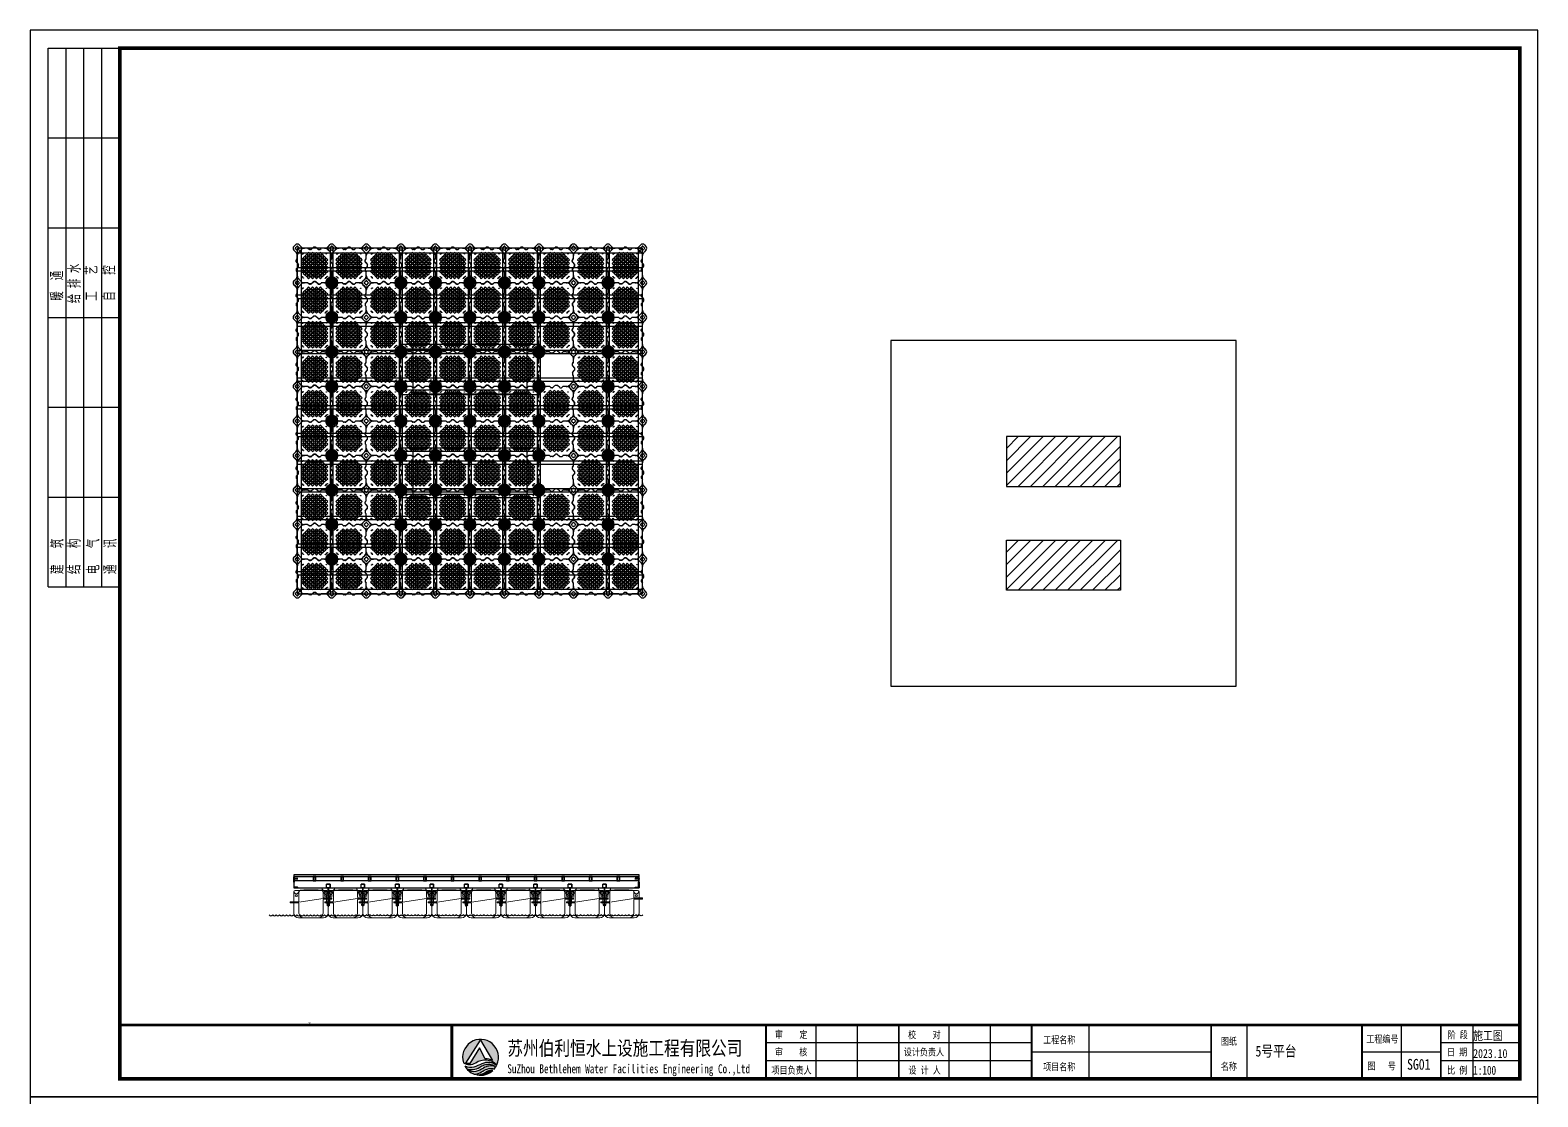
# Model space of a CAD drawing. Extents: x 144679 to 166511, y 91215 to 137530.
# Drawn here: x 144679 to 166511, y 122091 to 137530 of the extents above; entities that cross this region are included whole.
import ezdxf

# ---------------------------------------------------------------- set-up
doc = ezdxf.new("R2010")
doc.units = 0
doc.header["$LTSCALE"] = 1000
doc.header["$MEASUREMENT"] = 0
for name, color, linetype in [('W-FLOAT_BOWL浮筒', 253, 'Continuous'), ('W-STEEL_FRAME钢架', 3, 'Continuous'), ('W-WOOD_FLOOR木地板', 30, 'Continuous'), ('W-WOOD_STUD木龙骨', 25, 'Continuous'), ('变形缝', 4, 'Continuous'), ('塑木板', 32, 'Continuous'), ('短销钉', 253, 'Continuous'), ('螺栓', 146, 'Continuous'), ('龙骨', 10, 'Continuous')]:
    doc.layers.add(name, color=color, linetype=linetype)
doc.layers.add('伯利恒浮筒', color=5, linetype='Continuous', lineweight=5)
doc.styles.add('-宋体', font='', dxfattribs={"width": 0.8})
doc.styles.add('_TCH_DIM', font='SIMPLEX', dxfattribs={"bigfont": 'GBCBIG'})
doc.styles.get("Standard").update_dxf_attribs({"font": 'gbenor.shx', "bigfont": 'gbcbig.shx'})
doc.styles.add('图框', font='')
doc.styles.add('黑体', font='simhei.ttf', dxfattribs={"width": 0.8})
doc.styles.get('-宋体').set_extended_font_data('SimSun')
doc.styles.get('图框').set_extended_font_data('SimSun')

# ---------------------------------------------------------------- blocks, each defined once
blk = doc.blocks.new('*U61')
at = {"layer": 'W-STEEL_FRAME钢架', "color": 1}
blk.add_lwpolyline([(-2498, -22), (2502, -22), (2502, 22), (-2498, 22)], close=True, dxfattribs=at)
blk = doc.blocks.new('*U62')
at = {"color": 0, "linetype": 'ByBlock', "lineweight": -2, "transparency": 16777216}
for p in [(0, 0), (0, -400), (0, -800), (0, -1200), (0, -1600), (0, -2000), (0, -2400), (0, -2800), (0, -3200), (0, -3600), (0, -4000), (0, -4400)]:
    blk.add_blockref('*U61', p, dxfattribs=at)
blk = doc.blocks.new('blhft')
at = {"ltscale": 0.5}
for p, q in [((-302, 230), (-302, 220)), ((302, 284), (302, 274))]:
    blk.add_line(p, q, dxfattribs=at)
for p, q in [((-302, 226), (-174, 226)), ((-298, 234), (-184, 234)), ((-250, 234), (-250, 375)), ((-230, 395), (230, 395)), ((-208, 397), (208, 397)), ((-208, 397), (-208, 395)), ((-174, 244), (-174, 375)), ((174, 280), (-174, 226)), ((174, 298), (174, 375)), ((174, 280), (302, 280)), ((174, 260), (174, 70)), ((184, 288), (298, 288)), ((184, 270), (298, 270)), ((208, 397), (208, 395)), ((250, 375), (250, 288)), ((250, 270), (250, 70)), ((-298, 216), (-184, 216)), ((-250, 70), (-250, 216)), ((-180, 0), (180, 0)), ((-174, 206), (-174, 70))]:
    blk.add_line(p, q)
for centre, start, end in [((-298, 230), 90, 180), ((298, 284), 0, 90)]:
    blk.add_arc(centre, 4, start, end, dxfattribs=at)
for centre, radius, start, end in [((-298, 220), 4, 180, 270), ((-230, 375), 20, 90, 180), ((0, -1768), 2175, 84.5043, 95.4957), ((-184, 244), 10, 270, 0), ((-154, 375), 20, 90, 180), ((154, 375), 20, 0, 90), ((184, 298), 10, 180, 270), ((184, 260), 10, 90, 180), ((230, 375), 20, 0, 90), ((298, 274), 4, 270, 0), ((-180, 70), 70, 180, 270), ((-184, 206), 10, 0, 90), ((-104, 70), 70, 180, 270), ((104, 70), 70, 270, 0), ((180, 70), 70, 270, 0)]:
    blk.add_arc(centre, radius, start, end)
at = {"extrusion": (0, 0, -1)}
blk.add_ellipse((-212, 375), major_axis=(-30.4, 0), ratio=0.921809, start_param=3.141593, end_param=6.283185, dxfattribs=at)
blk.add_ellipse((-212, 320), major_axis=(-16, 0), ratio=0.75)
blk.add_ellipse((212, 375), major_axis=(30.4, 0.1), ratio=0.921809, start_param=3.141593, end_param=6.283185)
blk.add_ellipse((212, 320), major_axis=(16, 0), ratio=0.75, dxfattribs=at)
blk = doc.blocks.new('dxd')
at = {"lineweight": 13}
for p, q in [((-86, 227), (-56, 200)), ((-79, 244), (79, 244)), ((-78, 244), (-78, 246)), ((-78, 246), (78, 246)), ((86, 227), (56, 200)), ((78, 244), (78, 246)), ((-52, 180), (-52, 193)), ((-49, 153), (-28, 136)), ((-43, 197), (42, 197)), ((-29, 39), (-29, 45)), ((-26, 48), (-24, 48)), ((-24, 30), (-24, 128)), ((-24, 30), (24, 30)), ((-24, 30), (-18, 2)), ((-19, 133), (19, 133)), ((-16, 0), (16, 0)), ((-6, 39), (-6, 44)), ((6, 39), (6, 44)), ((24, 30), (18, 2)), ((24, 30), (24, 128)), ((26, 48), (24, 48)), ((49, 153), (28, 136)), ((29, 39), (29, 45)), ((52, 180), (52, 193))]:
    blk.add_line(p, q, dxfattribs=at)
at = {"lineweight": 13, "ltscale": 0.1}
for p, q in [((-18, 2), (-18, 0)), ((-18, 0), (-16, 0)), ((16, 0), (18, 0)), ((18, 2), (18, 0))]:
    blk.add_line(p, q, dxfattribs=at)
at = {"lineweight": 13}
for centre, radius, start, end in [((-79, 234), 10, 90, 228.0009), ((0, -1254), 1503, 87.0435, 92.9565), ((79, 234), 10, 311.9991, 90), ((-44, 170), 13.5, 126.5657, 231), ((-62, 193), 10, 0, 48.0009), ((-35, 154), 31.4, 56.4166, 122.8531), ((-43, 161), 10, 184.1479, 231), ((-34, 186), 31.4, 236.1381, 303.5569), ((-26, 45), 3, 90, 180), ((-34, 128), 10, 0, 51), ((-16, 2), 2.5, 191.3099, 270), ((-25, 170), 13.5, 308.3696, 51.9011), ((-3, 44), 3, 115.3769, 180), ((0, 38), 10, 64.6231, 115.3769), ((3, 44), 3, 0, 64.6231), ((25, 170), 13.5, 128.0989, 231.6304), ((16, 2), 2.5, 270, 348.6901), ((35, 155), 31.3, 57.1287, 123.6019), ((34, 186), 31.4, 236.4385, 303.8665), ((34, 128), 10, 129, 180), ((26, 45), 3, 0, 90), ((42, 161), 10, 309, 355.8521), ((62, 193), 10, 131.9991, 180), ((44, 170), 13.5, 309, 53.4343)]:
    blk.add_arc(centre, radius, start, end, dxfattribs=at)
for centre, major_axis, start_param, end_param in [((-23, 39), (0, -9), 4.712389, 6.115737), ((0, 39), (0, 9), 1.570796, 4.712389)]:
    blk.add_ellipse(centre, major_axis=major_axis, ratio=0.666667, start_param=start_param, end_param=end_param, dxfattribs=at)
at = {"lineweight": 13, "extrusion": (0, 0, -1)}
blk.add_ellipse((23, 39), major_axis=(0, -9), ratio=0.666667, start_param=4.712389, end_param=6.115737, dxfattribs=at)
blk = doc.blocks.new('短销固定件正视面')
at = {"layer": '塑木板', "color": 156}
blk.add_lwpolyline([(2149439, 351499), (2149442, 351499), (2149489, 351499), (2149489, 351452), (2149489, 351449), (2149439, 351449)], close=True, dxfattribs=at)
at = {"layer": '塑木板', "color": 5}
blk.add_lwpolyline([(2149489, 351449), (2149489, 351499), (2149439, 351499)], dxfattribs=at)
at = {"layer": '螺栓', "color": 156}
blk.add_lwpolyline([(2149458, 351449), (2149458, 351182), (2149470, 351182), (2149470, 351449)], dxfattribs=at)
for points in [[(2149454, 351197), (2149475, 351197), (2149475, 351187), (2149454, 351187)], [(2149455, 351199), (2149473, 351199), (2149473, 351197), (2149455, 351197)], [(2149459, 351197), (2149470, 351197), (2149470, 351187), (2149459, 351187)]]:
    blk.add_lwpolyline(points, close=True, dxfattribs=at)
blk = doc.blocks.new('*U7')
at = {"color": 5}
for p, q in [((-2, -53), (-2, -1)), ((-2, -1), (2, -1)), ((2, -13), (-2, -14)), ((2, -13), (-2, -14)), ((2, -15), (-2, -16)), ((2, -15), (-2, -16)), ((2, -17), (-2, -18)), ((2, -17), (-2, -18)), ((2, -19), (-2, -20)), ((2, -19), (-2, -20)), ((2, -19), (-2, -20)), ((2, -19), (-2, -20)), ((2, -21), (-2, -22)), ((2, -21), (-2, -22)), ((2, -21), (-2, -22)), ((2, -21), (-2, -22)), ((2, -23), (-2, -24)), ((2, -23), (-2, -24)), ((2, -25), (-2, -26)), ((2, -25), (-2, -26)), ((2, -27), (-2, -28)), ((2, -27), (-2, -28)), ((2, -29), (-2, -30)), ((2, -29), (-2, -30)), ((2, -29), (-2, -30)), ((2, -29), (-2, -30)), ((2, -31), (-2, -32)), ((2, -31), (-2, -32)), ((2, -31), (-2, -32)), ((2, -31), (-2, -32)), ((2, -33), (-2, -34)), ((2, -33), (-2, -34)), ((2, -35), (-2, -36)), ((2, -35), (-2, -36)), ((2, -37), (-2, -38)), ((2, -37), (-2, -38)), ((2, -39), (-2, -40)), ((2, -39), (-2, -40)), ((2, -39), (-2, -40)), ((2, -39), (-2, -40)), ((2, -41), (-2, -42)), ((2, -41), (-2, -42)), ((2, -41), (-2, -42)), ((2, -41), (-2, -42)), ((2, -43), (-2, -44)), ((2, -43), (-2, -44)), ((2, -46), (-2, -47)), ((2, -46), (-2, -47)), ((2, -48), (-2, -49)), ((2, -48), (-2, -49)), ((2, -48), (-2, -49)), ((2, -48), (-2, -49)), ((2, -50), (-2, -51)), ((2, -50), (-2, -51)), ((2, -50), (-2, -51)), ((2, -50), (-2, -51)), ((2, -52), (-2, -53)), ((2, -52), (-2, -53)), ((2, -52), (-2, -53)), ((0, -60), (-2, -53)), ((2, -54), (-2, -55)), ((2, -57), (-1, -57)), ((1, -59), (-1, -59)), ((2, -53), (0, -60)), ((2, -1), (2, -53))]:
    blk.add_line(p, q, dxfattribs=at)
blk.add_lwpolyline([(-3, 0), (-2, -1), (2, -1), (3, 0)], close=True, dxfattribs=at)
blk = doc.blocks.new('A$C0837b8cf')
at = {"layer": 'W-STEEL_FRAME钢架'}
for points in [[(0, 60), (0, 140), (58, 140), (58, 137, -0.414214), (54, 133), (13, 130, 0.387359), (7, 122), (7, 60)], [(0, 60), (0, -20), (58, -20), (58, -17, 0.414214), (54, -13), (13, -10, -0.355029), (7, -2), (7, 60)]]:
    blk.add_lwpolyline(points, format="xyb", dxfattribs=at)
blk = doc.blocks.new('*U63')
at = {"layer": '龙骨'}
for points in [[(-25, -30), (15, -30), (15, 30), (-25, 30)], [(-20, -25), (10, -25), (10, 25), (-20, 25)]]:
    blk.add_lwpolyline(points, close=True, dxfattribs=at)
blk = doc.blocks.new('*U64')
at = {"layer": '变形缝', "color": 0, "linetype": 'ByBlock', "lineweight": -2, "transparency": 16777216}
for p in [(0, 0), (400, 0), (800, 0), (1200, 0), (1600, 0), (2000, 0), (2400, 0), (2800, 0), (3200, 0), (3600, 0), (4000, 0), (4400, 0)]:
    blk.add_blockref('*U63', p, dxfattribs=at)
blk = doc.blocks.new('dsm2')
at = {"color": 251, "lineweight": 5}
for p, q in [((-77, 0), (0, 77)), ((-76, -13), (13, 76)), ((-58, -51), (51, 58)), ((-51, -58), (58, 51)), ((-13, -76), (76, 13)), ((0, -77), (77, 0))]:
    blk.add_line(p, q, dxfattribs=at)
for centre, radius in [((0, 0), 89), ((-72, 14), 2.5), ((-65, 21), 2.5), ((-64, 32), 2.5), ((-59, 27), 2.5), ((-58, 39), 2.5), ((-56, -1), 2.5), ((-53, 34), 2.5), ((-51, 45), 2.5), ((-50, 5), 2.5), ((-46, 40), 2.5), ((-45, 51), 2.5), ((-45, 0), 2.5), ((-43, 12), 2.5), ((-40, 46), 2.5), ((-39, 58), 2.5), ((-39, 7), 2.5), ((-37, 18), 2.5), ((-34, 53), 2.5), ((-32, 64), 2.5), ((-32, 13), 2.5), ((-31, 24), 2.5), ((-27, 59), 2.5), ((-26, 19), 2.5), ((-24, 31), 2.5), ((-22, 3), 2.5), ((-21, 65), 2.5), ((-19, 26), 2.5), ((-18, 37), 2.5), ((-17, -2), 2.5), ((-16, 10), 2.5), ((-14, 72), 2.5), ((-13, 32), 2.5), ((-12, 43), 2.5), ((-11, 5), 2.5), ((-10, 16), 2.5), ((-7, 39), 2.5), ((-5, 11), 2.5), ((0, 45), 6), ((-3, 22), 2.5), ((1, 56), 2.5), ((2, 17), 2.5), ((3, 29), 2.5), ((6, 51), 2.5), ((7, 63), 2.5), ((8, 24), 2.5), ((10, 35), 2.5), ((12, 58), 2.5), ((14, 69), 2.5), ((14, 30), 2.5), ((16, 41), 2.5), ((17, 2), 2.5), ((19, 64), 2.5), ((21, 36), 2.5), ((22, 48), 2.5), ((24, 8), 2.5), ((27, 43), 2.5), ((29, 54), 2.5), ((29, 3), 2.5), ((30, 14), 2.5), ((34, 49), 2.5), ((35, 60), 2.5), ((35, 10), 2.5), ((36, 21), 2.5), ((40, 56), 2.5), ((41, 16), 2.5), ((43, 27), 2.5), ((45, 0), 2.5), ((48, 22), 2.5), ((49, 34), 2.5), ((51, 6), 2.5), ((54, 29), 2.5), ((56, 40), 2.5), ((56, 1), 2.5), ((58, 12), 2.5), ((60, 35), 2.5), ((63, 7), 2.5), ((64, 19), 2.5), ((69, 14), 2.5), ((-69, -14), 2.5), ((-64, -19), 2.5), ((-63, -7), 2.5), ((-60, -35), 2.5), ((-58, -12), 2.5), ((-56, -40), 2.5), ((-54, -29), 2.5), ((-51, -6), 2.5), ((-49, -34), 2.5), ((-48, -22), 2.5), ((-43, -27), 2.5), ((-41, -16), 2.5), ((-40, -56), 2.5), ((-36, -21), 2.5), ((-35, -10), 2.5), ((-35, -60), 2.5), ((-34, -49), 2.5), ((-30, -14), 2.5), ((-29, -3), 2.5), ((-29, -54), 2.5), ((-27, -43), 2.5), ((-24, -8), 2.5), ((-22, -48), 2.5), ((-21, -36), 2.5), ((-19, -64), 2.5), ((-16, -41), 2.5), ((-14, -30), 2.5), ((-14, -69), 2.5), ((-12, -58), 2.5), ((-10, -35), 2.5), ((-8, -24), 2.5), ((-7, -63), 2.5), ((-6, -51), 2.5), ((-3, -29), 2.5), ((0, -45), 6), ((-2, -17), 2.5), ((-1, -56), 2.5), ((3, -22), 2.5), ((5, -11), 2.5), ((7, -39), 2.5), ((10, -16), 2.5), ((11, -5), 2.5), ((12, -43), 2.5), ((13, -32), 2.5), ((14, -72), 2.5), ((16, -10), 2.5), ((18, -37), 2.5), ((19, -26), 2.5), ((21, -65), 2.5), ((22, -3), 2.5), ((24, -31), 2.5), ((26, -19), 2.5), ((27, -59), 2.5), ((31, -24), 2.5), ((32, -13), 2.5), ((32, -64), 2.5), ((34, -53), 2.5), ((37, -18), 2.5), ((39, -7), 2.5), ((39, -58), 2.5), ((40, -46), 2.5), ((43, -12), 2.5), ((45, -51), 2.5), ((46, -40), 2.5), ((50, -5), 2.5), ((51, -45), 2.5), ((53, -34), 2.5), ((58, -39), 2.5), ((59, -27), 2.5), ((64, -32), 2.5), ((65, -21), 2.5), ((72, -14), 2.5)]:
    blk.add_circle(centre, radius, dxfattribs=at)
for centre, radius, start, end in [((0, 0), 77.5, 90.2087, 179.7913), ((-5, 50), 2.5, 9.9886, 265.1119), ((0, 0), 77.5, 48.6991, 80.4959), ((0, 0), 77.5, 9.5041, 41.3009), ((0, 0), 77.5, 189.5041, 221.3009), ((0, 0), 77.5, 228.6991, 260.4959), ((0, 0), 77.5, 270.2087, 359.7913), ((5, -50), 2.5, 189.9886, 85.1119)]:
    blk.add_arc(centre, radius, start, end, dxfattribs=at)
blk = doc.blocks.new('ds')
at = {"color": 6}
blk.add_lwpolyline([(-6, -4), (0, -8), (6, -4), (6, 4), (0, 8), (-6, 4)], close=True, dxfattribs=at)
at = {"color": 5, "lineweight": -3}
blk.add_circle((0, 0), 9, dxfattribs=at)
at = {"lineweight": -3}
blk.add_circle((0, 0), 4, dxfattribs=at)
at = {"color": 251, "lineweight": 5, "rotation": 90}
blk.add_blockref('dsm2', (0, 0), dxfattribs=at)
blk = doc.blocks.new('*U91')
at = {"layer": '短销钉'}
blk.add_blockref('ds', (0, 0), dxfattribs=at)
blk = doc.blocks.new('*U92')
at = {"color": 0, "linetype": 'ByBlock', "lineweight": -2, "transparency": 16777216}
for p in [(0, 0), (1000, 0), (2000, 0), (3000, 0), (4000, 0), (0, -500), (1000, -500), (2000, -500), (3000, -500), (4000, -500), (0, -1000), (1000, -1000), (2000, -1000), (3000, -1000), (4000, -1000), (0, -1500), (1000, -1500), (2000, -1500), (3000, -1500), (4000, -1500), (0, -2000), (1000, -2000), (2000, -2000), (3000, -2000), (4000, -2000), (0, -2500), (1000, -2500), (2000, -2500), (3000, -2500), (4000, -2500), (0, -3000), (1000, -3000), (2000, -3000), (3000, -3000), (4000, -3000), (0, -3500), (1000, -3500), (2000, -3500), (3000, -3500), (4000, -3500), (0, -4000), (1000, -4000), (2000, -4000), (3000, -4000), (4000, -4000)]:
    blk.add_blockref('*U91', p, dxfattribs=at)
blk = doc.blocks.new('旗华浮筒')
at = {"layer": 'W-FLOAT_BOWL浮筒'}
for p, q in [((-549, 527), (-527, 549)), ((-549, 473), (-521, 445)), ((-479, 445), (-445, 479)), ((-473, 549), (-445, 521)), ((-395, 500), (-351, 500)), ((-333, 513), (-345, 503)), ((-304, 516), (-326, 516)), ((-297, 513), (-264, 484)), ((-258, 481), (-242, 481)), ((-203, 513), (-236, 484)), ((-196, 516), (-174, 516)), ((-167, 513), (-155, 503)), ((-149, 500), (-105, 500)), ((-27, 549), (-55, 521)), ((-21, 445), (-55, 479)), ((49, 473), (21, 445)), ((27, 549), (49, 527)), ((-516, 304), (-516, 326)), ((-513, 333), (-503, 345)), ((-513, 297), (-484, 264)), ((-513, 203), (-484, 236)), ((-500, 351), (-500, 395)), ((-481, 242), (-481, 258)), ((-19, 307), (-19, 323)), ((-16, 329), (-3, 345)), ((-16, 301), (13, 268)), ((-16, 199), (13, 232)), ((0, 351), (0, 395)), ((16, 239), (16, 261)), ((-549, 27), (-521, 55)), ((-516, 196), (-516, 174)), ((-513, 167), (-503, 155)), ((-500, 105), (-500, 149)), ((-445, 21), (-479, 55)), ((-395, 0), (-351, 0)), ((-329, 16), (-345, 3)), ((-307, 19), (-323, 19)), ((-301, 16), (-268, -13)), ((-199, 16), (-232, -13)), ((-193, 19), (-177, 19)), ((-171, 16), (-155, 3)), ((-149, 0), (-105, 0)), ((-55, 21), (-21, 55)), ((-19, 193), (-19, 177)), ((-16, 171), (-3, 155)), ((0, 105), (0, 149)), ((49, 27), (21, 55)), ((-527, -49), (-549, -27)), ((-473, -49), (-445, -21)), ((-261, -16), (-239, -16)), ((-27, -49), (-55, -21)), ((49, -27), (27, -49))]:
    blk.add_line(p, q, dxfattribs=at)
for points in [[(-335, 398), (-314, 420), (-335, 441), (-356, 420)], [(-278, 398), (-257, 420), (-278, 441), (-299, 420)], [(-222, 398), (-201, 420), (-222, 441), (-243, 420)], [(-165, 398), (-144, 420), (-165, 441), (-186, 420)], [(-420, 314), (-398, 335), (-420, 356), (-441, 335)], [(-420, 257), (-398, 278), (-420, 299), (-441, 278)], [(-420, 201), (-398, 222), (-420, 243), (-441, 222)], [(-391, 342), (-370, 363), (-391, 384), (-413, 363)], [(-391, 285), (-370, 307), (-391, 328), (-413, 307)], [(-391, 229), (-370, 250), (-391, 271), (-413, 250)], [(-363, 370), (-342, 391), (-363, 413), (-384, 391)], [(-363, 314), (-342, 335), (-363, 356), (-384, 335)], [(-363, 257), (-342, 278), (-363, 299), (-384, 278)], [(-363, 201), (-342, 222), (-363, 243), (-384, 222)], [(-335, 342), (-314, 363), (-335, 384), (-356, 363)], [(-335, 285), (-314, 307), (-335, 328), (-356, 307)], [(-335, 229), (-314, 250), (-335, 271), (-356, 250)], [(-307, 370), (-285, 391), (-307, 413), (-328, 391)], [(-307, 314), (-285, 335), (-307, 356), (-328, 335)], [(-307, 257), (-285, 278), (-307, 299), (-328, 278)], [(-307, 201), (-285, 222), (-307, 243), (-328, 222)], [(-278, 342), (-257, 363), (-278, 384), (-299, 363)], [(-278, 285), (-257, 307), (-278, 328), (-299, 307)], [(-278, 229), (-257, 250), (-278, 271), (-299, 250)], [(-250, 370), (-229, 391), (-250, 413), (-271, 391)], [(-250, 314), (-229, 335), (-250, 356), (-271, 335)], [(-250, 257), (-229, 278), (-250, 299), (-271, 278)], [(-250, 201), (-229, 222), (-250, 243), (-271, 222)], [(-222, 342), (-201, 363), (-222, 384), (-243, 363)], [(-222, 285), (-201, 307), (-222, 328), (-243, 307)], [(-222, 229), (-201, 250), (-222, 271), (-243, 250)], [(-193, 370), (-172, 391), (-193, 413), (-215, 391)], [(-193, 314), (-172, 335), (-193, 356), (-215, 335)], [(-193, 257), (-172, 278), (-193, 299), (-215, 278)], [(-193, 201), (-172, 222), (-193, 243), (-215, 222)], [(-165, 342), (-144, 363), (-165, 384), (-186, 363)], [(-165, 285), (-144, 307), (-165, 328), (-186, 307)], [(-165, 229), (-144, 250), (-165, 271), (-186, 250)], [(-137, 370), (-116, 391), (-137, 413), (-158, 391)], [(-137, 314), (-116, 335), (-137, 356), (-158, 335)], [(-137, 257), (-116, 278), (-137, 299), (-158, 278)], [(-137, 201), (-116, 222), (-137, 243), (-158, 222)], [(-109, 342), (-87, 363), (-109, 384), (-130, 363)], [(-109, 285), (-87, 307), (-109, 328), (-130, 307)], [(-109, 229), (-87, 250), (-109, 271), (-130, 250)], [(-80, 314), (-59, 335), (-80, 356), (-102, 335)], [(-80, 257), (-59, 278), (-80, 299), (-102, 278)], [(-80, 201), (-59, 222), (-80, 243), (-102, 222)], [(-420, 144), (-398, 165), (-420, 186), (-441, 165)], [(-391, 172), (-370, 193), (-391, 215), (-413, 193)], [(-391, 116), (-370, 137), (-391, 158), (-413, 137)], [(-363, 144), (-342, 165), (-363, 186), (-384, 165)], [(-363, 87), (-342, 109), (-363, 130), (-384, 109)], [(-335, 172), (-314, 193), (-335, 215), (-356, 193)], [(-335, 116), (-314, 137), (-335, 158), (-356, 137)], [(-335, 59), (-314, 80), (-335, 102), (-356, 80)], [(-307, 144), (-285, 165), (-307, 186), (-328, 165)], [(-307, 87), (-285, 109), (-307, 130), (-328, 109)], [(-278, 172), (-257, 193), (-278, 215), (-299, 193)], [(-278, 116), (-257, 137), (-278, 158), (-299, 137)], [(-278, 59), (-257, 80), (-278, 102), (-299, 80)], [(-250, 144), (-229, 165), (-250, 186), (-271, 165)], [(-250, 87), (-229, 109), (-250, 130), (-271, 109)], [(-222, 172), (-201, 193), (-222, 215), (-243, 193)], [(-222, 116), (-201, 137), (-222, 158), (-243, 137)], [(-222, 59), (-201, 80), (-222, 102), (-243, 80)], [(-193, 144), (-172, 165), (-193, 186), (-215, 165)], [(-193, 87), (-172, 109), (-193, 130), (-215, 109)], [(-165, 172), (-144, 193), (-165, 215), (-186, 193)], [(-165, 116), (-144, 137), (-165, 158), (-186, 137)], [(-165, 59), (-144, 80), (-165, 102), (-186, 80)], [(-137, 144), (-116, 165), (-137, 186), (-158, 165)], [(-137, 87), (-116, 109), (-137, 130), (-158, 109)], [(-109, 172), (-87, 193), (-109, 215), (-130, 193)], [(-109, 116), (-87, 137), (-109, 158), (-130, 137)], [(-80, 144), (-59, 165), (-80, 186), (-102, 165)]]:
    blk.add_lwpolyline(points, close=True, dxfattribs=at)
for centre in [(-429, 411), (-420, 420), (-411, 429), (-85, 424), (-76, 415), (-435, 93), (-424, 85), (-415, 76), (-407, 65), (-80, 80)]:
    blk.add_circle(centre, 3.5, dxfattribs=at)
for centre, radius, start, end in [((-522, 500), 38, 135, 225), ((-524, 500), 7, 90, 270), ((-500, 522), 38, 45, 135), ((-500, 500), 25, 106.2602, 163.7398), ((-500, 500), 25, 196.2602, 253.7398), ((-570, 395), 70, 0, 45), ((-500, 524), 7, 0, 180), ((-500, 476), 7, 180, 0), ((-430, 395), 70, 135, 180), ((-500, 500), 25, 16.2602, 73.7398), ((-500, 500), 25, 286.2602, 343.7398), ((-476, 500), 7, 270, 90), ((-395, 570), 70, 225, 270), ((-395, 430), 70, 90, 135), ((-351, 510), 10, 270, 312.2737), ((-326, 506), 10, 90, 132.2737), ((-304, 506), 10, 47.7263, 90), ((-258, 491), 10, 227.7263, 270), ((-242, 491), 10, 270, 312.2737), ((-196, 506), 10, 90, 132.2737), ((-174, 506), 10, 47.7263, 90), ((-149, 510), 10, 227.7263, 270), ((-105, 570), 70, 270, 315), ((-105, 430), 70, 45, 90), ((-24, 500), 7, 90, 270), ((0, 522), 38, 45, 135), ((0, 500), 25, 106.2602, 163.7398), ((0, 500), 25, 196.2602, 253.7398), ((-70, 395), 70, 0, 45), ((0, 524), 7, 0, 180), ((0, 476), 7, 180, 0), ((70, 395), 70, 135, 180), ((0, 500), 25, 16.2602, 73.7398), ((0, 500), 25, 286.2602, 343.7398), ((24, 500), 7, 270, 90), ((22, 500), 38, 315, 45), ((-506, 326), 10, 137.7263, 180), ((-506, 304), 10, 180, 222.2737), ((-510, 351), 10, 317.7263, 0), ((-491, 258), 10, 0, 42.2737), ((-491, 242), 10, 317.7263, 0), ((-9, 323), 10, 137.7263, 180), ((-9, 307), 10, 180, 222.2737), ((-10, 351), 10, 317.7263, 0), ((6, 261), 10, 0, 42.2737), ((6, 239), 10, 317.7263, 0), ((-522, 0), 38, 135, 225), ((-524, 0), 7, 90, 270), ((-500, 0), 25, 106.2602, 163.7398), ((-570, 105), 70, 315, 0), ((-506, 196), 10, 137.7263, 180), ((-506, 174), 10, 180, 222.2737), ((-500, 24), 7, 0, 180), ((-510, 149), 10, 0, 42.2737), ((-430, 105), 70, 180, 225), ((-500, 0), 25, 16.2602, 73.7398), ((-476, 0), 7, 270, 90), ((-395, 70), 70, 225, 270), ((-395, -70), 70, 90, 135), ((-351, 10), 10, 270, 312.2737), ((-323, 9), 10, 90, 132.2737), ((-307, 9), 10, 47.7263, 90), ((-193, 9), 10, 90, 132.2737), ((-177, 9), 10, 47.7263, 90), ((-149, 10), 10, 227.7263, 270), ((-105, 70), 70, 270, 315), ((-105, -70), 70, 45, 90), ((-24, 0), 7, 90, 270), ((0, 0), 25, 106.2602, 163.7398), ((-70, 105), 70, 315, 0), ((-9, 193), 10, 137.7263, 180), ((-9, 177), 10, 180, 222.2737), ((0, 24), 7, 0, 180), ((-10, 149), 10, 0, 42.2737), ((70, 105), 70, 180, 225), ((0, 0), 25, 16.2602, 73.7398), ((24, 0), 7, 270, 90), ((22, 0), 38, 315, 45), ((-500, -22), 38, 225, 315), ((-500, 0), 25, 196.2602, 253.7398), ((-500, -24), 7, 180, 0), ((-500, 0), 25, 286.2602, 343.7398), ((-261, -6), 10, 227.7263, 270), ((-239, -6), 10, 270, 312.2737), ((0, -22), 38, 225, 315), ((0, 0), 25, 196.2602, 253.7398), ((0, -24), 7, 180, 0), ((0, 0), 25, 286.2602, 343.7398)]:
    blk.add_arc(centre, radius, start, end, dxfattribs=at)
blk = doc.blocks.new('*U215')
at = {"layer": '短销钉'}
blk.add_blockref('ds', (0, 0), dxfattribs=at)
blk = doc.blocks.new('*U216')
at = {"color": 0, "linetype": 'ByBlock', "lineweight": -2, "transparency": 16777216}
for p in [(0, 0), (1000, 0), (0, -500), (1000, -500), (0, -1000), (1000, -1000), (0, -1500), (1000, -1500), (0, -2000), (1000, -2000), (0, -2500), (1000, -2500), (0, -3000), (1000, -3000), (0, -3500), (1000, -3500), (0, -4000), (1000, -4000)]:
    blk.add_blockref('*U215', p, dxfattribs=at)
blk = doc.blocks.new('$TITLEBLK$00000187')
h = blk.add_hatch(color=140)
h.dxf.hatch_style = 1
h.paths.add_polyline_path([(-294.3, 4.5, 0.294083), (-290.89, 4.48, -0.363756), (-284.97, 3.96, 1.450144)])
h.paths.add_polyline_path([(-289.53, 10.8), (-286.23, 5.12, 0.101723), (-288.23, 5.58), (-289.84, 8.66), (-292.52, 4.26, -0.081837), (-293.64, 4.38)], flags=16)
h = blk.add_hatch(color=174)
h.paths.add_polyline_path([(-285.05, 3.78, 0.296692), (-289.05, 4.29, -0.04264), (-291.3, 3.4, -0.209747), (-293.92, 3.62, 0.179915), (-291.3, 1.33, 0.169783), (-289.28, 1.97, -0.05744), (-287.69, 2.74, -0.214092), (-285.77, 2.71, 0.064571)])
h.paths.add_polyline_path([(-288.71, 3.03, -0.084014), (-290.89, 2.08, -0.271733), (-292.96, 2.61, 0.071966), (-291.58, 2.64, 0.098278), (-289.75, 3.23, -0.072406), (-288.51, 3.9, -0.088156), (-286.96, 4.07, -0.181988), (-285.56, 3.48, 0.206106)], flags=16)
blk.add_hatch(color=174).paths.add_polyline_path([(-286.08, 2.39, 0.189728), (-288.25, 1.81, -0.126537), (-290.52, 1.1, 0.245013)])
for p, q in [((-196, 0), (-196, 15)), ((-184.5, 0), (-184.5, 15)), ((-159, 0), (-159, 15)), ((-147.5, 0), (-147.5, 15)), ((-120, 0), (-120, 15)), ((-76, 0), (-76, 15)), ((-33, 0), (-33, 15)), ((-13, 0), (-13, 15)), ((0, 0), (0, 15)), ((-136, 10), (-210, 10)), ((0, 10), (-22, 10)), ((-136, 5), (-210, 5)), ((-136, 7.5), (-86, 7.5)), ((-44, 7.5), (-22, 7.5)), ((0, 5), (-22, 5))]:
    blk.add_line(p, q)
for points, const_width in [([(-297.54, 0), (-297.54, 15), (0, 15)], 0.8), ([(-210, 0), (-210, 15)], 0.5), ([(-173, 0), (-173, 15)], 0.5), ([(-136, 0), (-136, 15)], 0.5), ([(-86, 0), (-86, 15)], 0.5), ([(-44, 0), (-44, 15)], 0.5), ([(-22, 0), (-22, 15)], 0.5)]:
    blk.add_lwpolyline(points, dxfattribs=dict(const_width=const_width))
for points in [[(-294.3, 4.5, 0.294083), (-290.89, 4.48, -0.363756), (-284.97, 3.96, 1.450144)], [(-293.64, 4.38), (-289.53, 10.8), (-286.23, 5.12, 0.101723), (-288.23, 5.58), (-289.84, 8.66), (-292.52, 4.26, -0.081837)]]:
    blk.add_lwpolyline(points, format="xyb", close=True)
for points in [[(-293.92, 3.62, 0.209747), (-291.3, 3.4, 0.04264), (-289.05, 4.29, -0.296692), (-285.05, 3.78)], [(-292.96, 2.61, 0.071966), (-291.58, 2.64, 0.098278), (-289.75, 3.23, -0.072406), (-288.51, 3.9, -0.088156), (-286.96, 4.07, -0.181988), (-285.56, 3.48, 0.206106), (-288.71, 3.03, -0.084014), (-290.89, 2.08, -0.271733), (-292.96, 2.61)], [(-291.3, 1.33, 0.169783), (-289.28, 1.97, -0.05744), (-287.69, 2.74, -0.214092), (-285.77, 2.71, -0.214092)], [(-290.52, 1.1, 0.126537), (-288.25, 1.81, -0.189728), (-286.08, 2.39, -0.189728)]]:
    blk.add_lwpolyline(points, format="xyb")
for start, end in [(208.4706, 249.2676), (258.5751, 313.6432), (318.8384, 333.6165)]:
    blk.add_arc((-289.53, 6), 5, start, end)
at = {"style": '图框'}
for s, height, width, p in [('审    定', 2, 0.8, (-207.53, 11.34)), ('校    对', 2, 0.8, (-170.43, 11.27)), ('阶 段', 2, 0.8, (-20.12, 11.27)), ('苏州伯利恒水上设施工程有限公司', 4, 0.8, (-282.06, 6.56)), ('审    核', 2, 0.8, (-207.55, 6.48)), ('设计负责人', 2, 0.8, (-171.62, 6.48)), ('工程名称', 2, 0.8, (-132.8, 9.86)), ('图纸', 2, 0.8, (-83.31, 9.46)), ('工程编号', 2, 0.8, (-42.79, 10.08)), ('日 期', 2, 0.8, (-20.31, 6.48)), ('SuZhou Bethlehem Water Facilities Engineering Co.,Ltd ', 2.5, 0.75, (-282.06, 1.57)), ('项目名称', 2, 0.8, (-132.8, 2.36)), ('名称', 2, 0.8, (-83.31, 2.46)), ('图   号', 2, 0.8, (-42.46, 2.6)), ('项目负责人', 2, 0.8, (-208.49, 1.42)), ('设 计 人', 2, 0.8, (-170.33, 1.42)), ('比 例', 2, 0.8, (-20.27, 1.42))]:
    blk.add_text(s, height=height, dxfattribs=dict(at, width=width)).set_placement(p)
for tag, p in [('审定人', (-193.68, 10.95)), ('校对', (-155.51, 10.92)), ('审核人', (-193.68, 6.03)), ('设计负责人', (-158.64, 6.23)), ('项目负责人', (-195.69, 1.11)), ('设计人', (-156.48, 1.18))]:
    blk.add_attdef(tag, p, '', height=3)
for tag, p, height, style, width in [('工程名称', (-115.66, 9.53), 3, '-宋体', 0.8), ('阶段', (-12.96, 10.81), 2.5, '黑体', 0.8), ('图名', (-73.67, 6.22), 3, '-宋体', 0.8), ('日期', (-12.96, 5.8), 2.5, '黑体', 0.8), ('项目名称', (-115.65, 1.97), 3, '-宋体', 0.8), ('图号', (-31.44, 2.55), 3, '_TCH_DIM', 0.7), ('比例', (-12.96, 1.14), 2.5, '黑体', 0.8)]:
    blk.add_attdef(tag, p, '', height=height, dxfattribs=dict(style=style, width=width))
blk = doc.blocks.new('$TITLEBLK$00000095')
for p, q in [((-150, 20), (-150, 0)), ((-150, 20), (0, 20)), ((-125, 20), (-125, 0)), ((-100, 20), (-100, 0)), ((-75, 20), (-75, 0)), ((-75, 20), (-75, 0)), ((-50, 20), (-50, 0)), ((-25, 20), (-25, 0)), ((0, 20), (0, 0)), ((-150, 15), (-75, 15)), ((-75, 15), (0, 15)), ((-150, 10), (-75, 10)), ((-75, 10), (0, 10)), ((-150, 5), (-75, 5)), ((-75, 5), (0, 5))]:
    blk.add_line(p, q)
at = {"width": 0.8}
for s, p in [('建   筑', (-146.45, 15.65)), ('暖  通', (-70.35, 15.73)), ('结   构', (-146.45, 10.91)), ('给 排 水', (-71.03, 10.9)), ('电   气', (-146.45, 5.65)), ('工   艺', (-70.35, 6.13)), ('通   讯', (-146.45, 0.88)), ('自   控', (-70.35, 1.24))]:
    blk.add_text(s, height=3.509, dxfattribs=at).set_placement(p)
blk = doc.blocks.new('rgthtyjyuk')
blk.add_lwpolyline([(0, 0), (420, 0), (420, 297), (0, 297)], close=True)
at = {"const_width": 1}
blk.add_lwpolyline([(25, 5), (415, 5), (415, 292), (25, 292)], close=True, dxfattribs=at)
at = {"const_width": 0.8}
blk.add_lwpolyline([(415, 20), (25, 20)], dxfattribs=at)
at = {"rotation": 90}
blk.add_blockref('$TITLEBLK$00000095', (25, 292), dxfattribs=at)

msp = doc.modelspace()

# ---------------------------------------------------------------- hatches: boundary and pattern name
h = msp.add_hatch()
h.set_pattern_fill('ANSI31', color=256, scale=80)
h.set_pattern_definition([(45, (25448.12, -7638.64), (-89.80256, 89.80256), [])])
h.paths.add_polyline_path([(158816, 130926), (160466, 130926), (160466, 131647), (158816, 131647)])
h = msp.add_hatch()
h.set_pattern_fill('ANSI31', color=256, scale=80)
h.set_pattern_definition([(45, (25448.12, -9141.75), (-89.80256, 89.80256), [])])
h.paths.add_polyline_path([(158816, 129423), (160466, 129423), (160466, 130144), (158816, 130144)])
at = {"layer": 'W-WOOD_STUD木龙骨'}
h = msp.add_hatch(dxfattribs=at)
h.set_pattern_fill('木纹03', color=256, scale=100)
h.set_pattern_definition([(0, (-997629, -317827.6), (200, 200), [10, -190]), (90, (-997549, -317757.6), (-200, 200), [20, -180]), (45, (-997588.99, -317777.61), (0, 199.998082), [14.14, -42.42, 14.14, -28.28, 99, -85]), (45, (-997638.99, -317837.61), (0, 200), [14.142, -28.284, 14.142, -226.2]), (45, (-997568.99, -317817.61), (0, 200), [14.142, -268.700712]), (45, (-997548.99, -317827.61), (0, 200), [14.142, -268.700712]), (45, (-997578.99, -317807.61), (0, 200), [14.142, -268.700712]), (45, (-997588.99, -317797.61), (0, 200), [28.284, -254.558712]), (45, (-997538.99, -317647.61), (0, 200), [28.284, -254.558712]), (45, (-997608.99, -317787.61), (0, 200), [56.568, -226.274712]), (45, (-997618.99, -317777.61), (0, 200), [56.568, -226.274712]), (45, (-997488.99, -317717.61), (0, 200), [56.568, -226.274712]), (45, (-997628.99, -317757.61), (0, 200), [42.4264, -240.416312]), (45, (-997668.99, -317727.61), (0, 200), [42.4264, -240.416312]), (45, (-997648.99, -317747.61), (0, 200), [42.4264, -240.416312]), (45, (-997518.99, -317687.61), (0, 200), [70.71068, -212.132032]), (45, (-997538.99, -317677.61), (0, 200), [70.71068, -212.132032]), (45, (-997518.99, -317727.61), (0, 200), [98.99495, -183.847763]), (26.565051, (-997608.99, -317807.61), (200, 8e-08), [22.360678, -424.852916]), (26.565051, (-997568.99, -317747.61), (200, 8e-08), [22.360678, -424.852916]), (26.565051, (-997578.99, -317767.61), (200, 8e-08), [22.360678, -424.852916]), (26.565051, (-997618.99, -317827.61), (200, 8e-08), [44.72136, -402.492235]), (26.565051, (-997578.99, -317737.61), (200, 8e-08), [67.08204, -380.131556]), (26.565051, (-997598.99, -317727.61), (200, 8e-08), [89.44272, -357.770876]), (26.565051, (-997618.99, -317717.61), (200, 8e-08), [89.44272, -357.770876]), (26.565051, (-997648.99, -317657.61), (200, 8e-08), [89.44272, -357.770876]), (26.565051, (-997648.99, -317677.61), (200, 8e-08), [111.8034, -335.410195]), (26.565051, (-997638.99, -317697.61), (200, 8e-08), [111.8034, -335.410195]), (63.434949, (-997568.99, -317777.61), (1e-08, 200), [22.360678, -424.852916]), (63.434949, (-997598.99, -317797.61), (1e-08, 200), [22.360678, -424.852916]), (63.434949, (-997628.99, -317827.61), (1e-08, 200), [44.72136, -402.492235]), (63.434949, (-997568.99, -317797.61), (1e-08, 200), [44.72136, -402.492235]), (63.434949, (-997648.99, -317837.61), (1e-08, 200), [67.08204, -380.131556]), (63.434949, (-997668.99, -317837.61), (1e-08, 200), [89.44272, -357.770876]), (63.434949, (-997488.99, -317827.61), (1e-08, 200), [89.44272, -357.770876]), (63.434949, (-997558.99, -317807.61), (1e-08, 200), [89.44272, -357.770876]), (63.434949, (-997518.99, -317827.61), (1e-08, 200), [111.8034, -335.410195]), (63.434949, (-997538.99, -317817.61), (1e-08, 200), [111.8034, -335.410195])])
h.paths.add_polyline_path([(153496, 125278), (153496, 125303), (148496, 125303), (148496, 125278)])

# ---------------------------------------------------------------- linework, layer by layer
at = {"color": 3}
for points in [[(148547, 134309), (153547, 134309), (153547, 134373), (148547, 134373)], [(148547, 134373), (148547, 129373), (148610, 129373), (148610, 134373)], [(153484, 134372), (153484, 129372), (153547, 129372), (153547, 134372)], [(150021, 132919), (152069, 132919), (152069, 132982), (150021, 132982)], [(150020, 132257), (152068, 132257), (152068, 132320), (150020, 132320)], [(150020, 131483), (152047, 131483), (152047, 131430), (150020, 131430)], [(150020, 130815), (152047, 130815), (152047, 130762), (150020, 130762)], [(148547, 129373), (153547, 129373), (153547, 129436), (148547, 129436)]]:
    msp.add_lwpolyline(points, close=True, dxfattribs=at)
for points in [[(148547, 134373), (148610, 134309)], [(153547, 134373), (153484, 134309)], [(148547, 129373), (148610, 129436)], [(153547, 129373), (153484, 129436)]]:
    msp.add_lwpolyline(points, dxfattribs=at)
at = {"color": 172}
for points in [[(149021, 129373), (149069, 129373), (149069, 134373), (149021, 134373)], [(150021, 129373), (150069, 129373), (150069, 134373), (150021, 134373)], [(150521, 129373), (150569, 129373), (150569, 134373), (150521, 134373)], [(151021, 129373), (151069, 129373), (151069, 134373), (151021, 134373)], [(151521, 129373), (151569, 129373), (151569, 134373), (151521, 134373)], [(152021, 129373), (152069, 129373), (152069, 134373), (152021, 134373)], [(153021, 129373), (153069, 129373), (153069, 134373), (153021, 134373)]]:
    msp.add_lwpolyline(points, close=True, dxfattribs=at)
at = {"const_width": 20}
for points in [[(150222, 132262), (151872, 132262), (151872, 132983), (150222, 132983)], [(150222, 131484), (151872, 131484), (151872, 130763), (150222, 130763)]]:
    msp.add_lwpolyline(points, close=True, dxfattribs=at)
for points in [[(157141, 128037), (162141, 128037), (162141, 133037), (157141, 133037)], [(158816, 130926), (160466, 130926), (160466, 131647), (158816, 131647)], [(158816, 130148), (160466, 130148), (160466, 129427), (158816, 129427)]]:
    msp.add_lwpolyline(points, close=True)
at = {"color": 4}
for points in [[(148141, 124725, 0.520567), (148191, 124725, 0.520567), (148241, 124725, 0.520567), (148291, 124725, 0.520567), (148341, 124725, 0.520567), (148391, 124725, 0.520567), (148441, 124725, 0.520567), (148491, 124725, 0.520567), (148541, 124725, 0.520567), (148591, 124725, 0.520567), (148641, 124725, 0.520567), (148691, 124725, 0.520567), (148741, 124725, 0.520567), (148791, 124725, 0.520567), (148841, 124725, 0.520567), (148891, 124725, 0.520567), (148941, 124725, 0.520567), (148991, 124725, 0.520567), (149041, 124725, 0.520567), (149091, 124725, 0.520567), (149141, 124725, 0.520567), (149191, 124725, 0.520567), (149241, 124725, 0.520567), (149291, 124725, 0.520567), (149341, 124725, 0.520567), (149391, 124725, 0.520567), (149441, 124725, 0.520567), (149491, 124725, 0.064694), (149496, 124719, 0.064694)], [(150851, 124725, -0.520567), (150801, 124725, -0.520567), (150751, 124725, -0.520567), (150701, 124725, -0.520567), (150651, 124725, -0.520567), (150601, 124725, -0.520567), (150551, 124725, -0.520567), (150501, 124725, -0.520567), (150451, 124725, -0.520567), (150401, 124725, -0.520567), (150351, 124725, -0.520567), (150301, 124725, -0.520567), (150251, 124725, -0.520567), (150201, 124725, -0.520567), (150151, 124725, -0.520567), (150101, 124725, -0.520567), (150051, 124725, -0.520567), (150001, 124725, -0.520567), (149951, 124725, -0.520567), (149901, 124725, -0.520567), (149851, 124725, -0.520567), (149801, 124725, -0.520567), (149751, 124725, -0.520567), (149701, 124725, -0.520567), (149651, 124725, -0.520567), (149601, 124725, -0.520567), (149551, 124725, -0.520567), (149501, 124725, -0.064694), (149496, 124719, -0.064694)], [(152201, 124725, -0.520567), (152151, 124725, -0.520567), (152101, 124725, -0.520567), (152051, 124725, -0.520567), (152001, 124725, -0.520567), (151951, 124725, -0.520567), (151901, 124725, -0.520567), (151851, 124725, -0.520567), (151801, 124725, -0.520567), (151751, 124725, -0.520567), (151701, 124725, -0.520567), (151651, 124725, -0.520567), (151601, 124725, -0.520567), (151551, 124725, -0.520567), (151501, 124725, -0.520567), (151451, 124725, -0.520567), (151401, 124725, -0.520567), (151351, 124725, -0.520567), (151301, 124725, -0.520567), (151251, 124725, -0.520567), (151201, 124725, -0.520567), (151151, 124725, -0.520567), (151101, 124725, -0.520567), (151051, 124725, -0.520567), (151001, 124725, -0.520567), (150951, 124725, -0.520567), (150901, 124725, -0.520567), (150851, 124725, -0.064694), (150846, 124719, -0.064694)], [(153551, 124726, -0.520567), (153501, 124726, -0.520567), (153451, 124726, -0.520567), (153401, 124726, -0.520567), (153351, 124726, -0.520567), (153301, 124726, -0.520567), (153251, 124726, -0.520567), (153201, 124726, -0.520567), (153151, 124726, -0.520567), (153101, 124726, -0.520567), (153051, 124726, -0.520567), (153001, 124726, -0.520567), (152951, 124726, -0.520567), (152901, 124726, -0.520567), (152851, 124726, -0.520567), (152801, 124726, -0.520567), (152751, 124726, -0.520567), (152701, 124726, -0.520567), (152651, 124726, -0.520567), (152601, 124726, -0.520567), (152551, 124726, -0.520567), (152501, 124726, -0.520567), (152451, 124726, -0.520567), (152401, 124726, -0.520567), (152351, 124726, -0.520567), (152301, 124726, -0.520567), (152251, 124726, -0.520567), (152201, 124726, -0.064694), (152195, 124720, -0.064694)]]:
    msp.add_lwpolyline(points, format="xyb", dxfattribs=at)
at = {"color": 1}
msp.add_solid([(148736, 123168, 9), (148736, 123155, 9), (148697, 123161, 9)], dxfattribs=at)
at = {"layer": 'W-STEEL_FRAME钢架'}
msp.add_lwpolyline([(148496, 125117), (153496, 125117), (153496, 125217), (148496, 125217)], close=True, dxfattribs=at)
at = {"layer": 'W-WOOD_STUD木龙骨'}
msp.add_lwpolyline([(148496, 125278), (153496, 125278), (153496, 125303), (148496, 125303)], close=True, dxfattribs=at)

# ---------------------------------------------------------------- block references
at = {"xscale": 51.98082307390198, "yscale": 51.98082307390198, "zscale": 51.98082307390198}
for p in [(144679, 122091), (144679, 106653)]:
    msp.add_blockref('rgthtyjyuk', p, dxfattribs=at)
for name, p in [('*U62', (151045, 134070)), ('*U92', (149047, 133873)), ('*U216', (150547, 133873)), ('dxd', (148996, 124867)), ('dxd', (149496, 124867)), ('dxd', (149996, 124867)), ('dxd', (150496, 124867)), ('dxd', (150996, 124867)), ('dxd', (151496, 124867)), ('dxd', (151996, 124867)), ('dxd', (152496, 124867)), ('dxd', (152996, 124867))]:
    msp.add_blockref(name, p)
at = {"rotation": 90.00000000000001}
msp.add_blockref('*U7', (148495, 125247), dxfattribs=at)
at = {"xscale": -1, "rotation": 270}
msp.add_blockref('*U7', (153497, 125247), dxfattribs=at)
ref = msp.add_blockref('$TITLEBLK$00000187', (166251, 122351), dxfattribs=dict(xscale=51.98082307390198, yscale=51.98082307390198, zscale=51.98082307390198))
ref.add_attrib('图名', '5号平台', (162422, 122675), dxfattribs={"color": 3, "height": 155.9, "style": '-宋体', "width": 0.8})
ref.add_attrib('图号', 'SG01', (164617, 122484), dxfattribs={"color": 3, "height": 155.9, "style": '黑体', "width": 0.8})
ref.add_attrib('日期', '2023.10', (165575, 122653), dxfattribs={"color": 3, "height": 130, "style": '黑体', "width": 0.8})
ref.add_attrib('阶段', '施工图', (165575, 122913), dxfattribs={"color": 3, "height": 130, "style": '黑体', "width": 0.8})
ref.add_attrib('比例', '1:100', (165575, 122411), dxfattribs={"color": 3, "height": 130, "style": '黑体', "width": 0.75})
at = {"layer": 'W-FLOAT_BOWL浮筒', "rotation": 90}
for p in [(149047, 134373), (149547, 134373), (150047, 134373), (150547, 134373), (151047, 134373), (151547, 134373), (152047, 134373), (152547, 134373), (153047, 134373), (153547, 134373), (149047, 133873), (149547, 133873), (150047, 133873), (150547, 133873), (151047, 133873), (151547, 133873), (152047, 133873), (152547, 133873), (153047, 133873), (153547, 133873), (149047, 133373), (149547, 133373), (150047, 133373), (150547, 133373), (151047, 133373), (151547, 133373), (152047, 133373), (152547, 133373), (153047, 133373), (153547, 133373), (149047, 132873), (149547, 132873), (150047, 132873), (150547, 132873), (151047, 132873), (151547, 132873), (152047, 132873), (153047, 132873), (153547, 132873), (149047, 132373), (149547, 132373), (150047, 132373), (150547, 132373), (151047, 132373), (151547, 132373), (152047, 132373), (152547, 132373), (153047, 132373), (153547, 132373), (149047, 131873), (149547, 131873), (150047, 131873), (150547, 131873), (151047, 131873), (151547, 131873), (152047, 131873), (152547, 131873), (153047, 131873), (153547, 131873), (149047, 131373), (149547, 131373), (150047, 131373), (150547, 131373), (151047, 131373), (151547, 131373), (152047, 131373), (153047, 131373), (153547, 131373), (149047, 130873), (149547, 130873), (150047, 130873), (150547, 130873), (151047, 130873), (151547, 130873), (152047, 130873), (152547, 130873), (153047, 130873), (153547, 130873), (149047, 130373), (149547, 130373), (150047, 130373), (150547, 130373), (151047, 130373), (151547, 130373), (152047, 130373), (152547, 130373), (153047, 130373), (153547, 130373), (149047, 129873), (149547, 129873), (150047, 129873), (150547, 129873), (151047, 129873), (151547, 129873), (152047, 129873), (152547, 129873), (153047, 129873), (153547, 129873)]:
    msp.add_blockref('旗华浮筒', p, dxfattribs=at)
at = {"layer": 'W-WOOD_FLOOR木地板'}
msp.add_blockref('A$C0837b8cf', (148496, 125137), dxfattribs=at)
at = {"layer": 'W-WOOD_FLOOR木地板', "xscale": -1}
msp.add_blockref('A$C0837b8cf', (153496, 125137), dxfattribs=at)
at = {"layer": '伯利恒浮筒'}
for p in [(148746, 124682), (149246, 124682), (149746, 124682), (150246, 124682), (150746, 124682), (151246, 124682), (151746, 124682), (152246, 124682), (152746, 124682), (153246, 124682)]:
    msp.add_blockref('blhft', p, dxfattribs=at)
at = {"layer": '变形缝'}
msp.add_blockref('*U64', (148801, 125248), dxfattribs=at)
at = {"layer": '塑木板', "color": 0}
for p in [(-2000468, -226331), (-1999968, -226331), (-1999468, -226331), (-1998968, -226331), (-1998468, -226331), (-1997968, -226331), (-1997468, -226331), (-1996968, -226331), (-1996468, -226331)]:
    msp.add_blockref('短销固定件正视面', p, dxfattribs=at)

doc.saveas('drawing.dxf')
